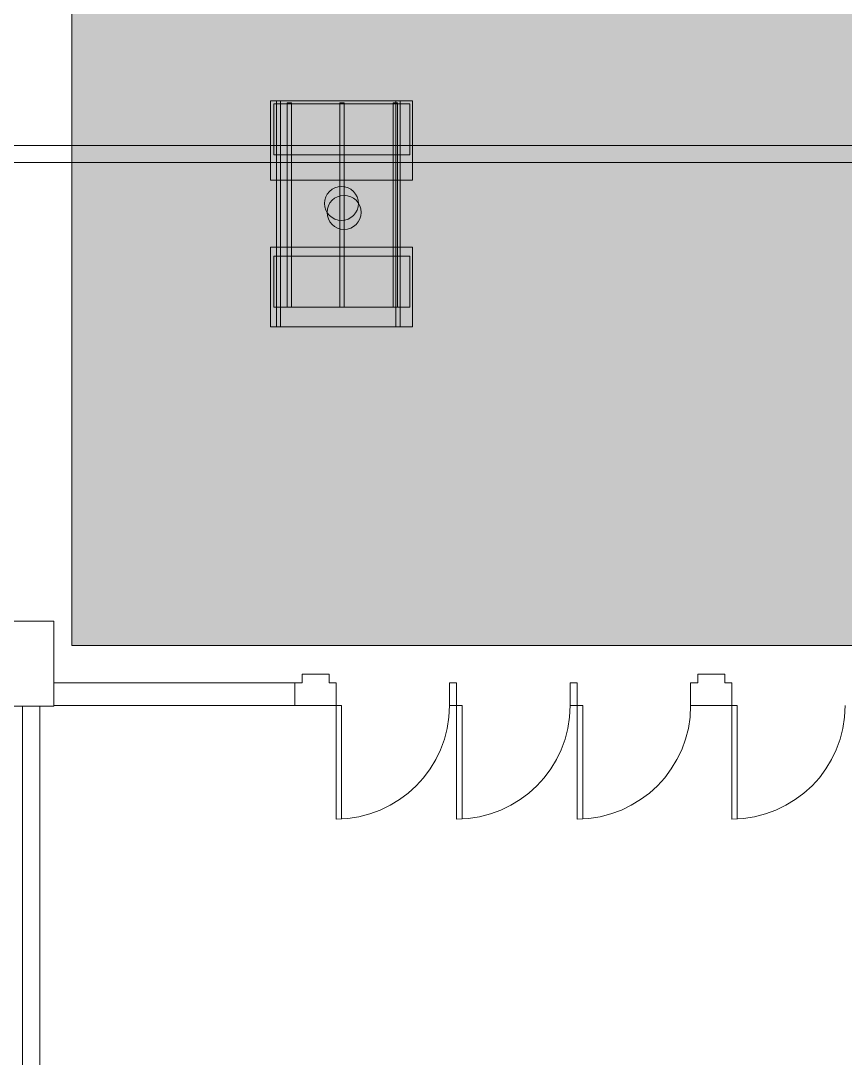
# Model space of a CAD drawing. Header units: inches. Extents: x -10671 to 1761, y -674 to 7170.
# Drawn here: x -3971.9 to -3681.3, y 599.2 to 964.8 of the extents above; entities that cross this region are included whole.
import ezdxf

# ---------------------------------------------------------------- set-up
doc = ezdxf.new("R2010")
doc.units = ezdxf.units.IN
doc.header["$LTSCALE"] = 19.2
doc.header["$MEASUREMENT"] = 0
for name, color, linetype, lineweight in [('DWG-0', 7, 'Continuous', 18), ('Venue-Ceiling-Lights', 7, 'Continuous', 5), ('Venue-Walls and Doors', 7, 'Continuous', 5)]:
    doc.layers.add(name, color=color, linetype=linetype, lineweight=lineweight)
for name, color, linetype, lineweight, true_color in [('PDF', 6, 'Continuous', 5, 0xff00ff), ('Venue-Columns', 7, 'Continuous', 18, 0xc0c0c0), ('Venue-NO HANG ZONE', 7, 'Continuous', 15, 0xdd0000), ('Venue-Rigging Steel-High', 7, 'Continuous', 5, 0x800000)]:
    doc.layers.add(name, color=color, linetype=linetype, lineweight=lineweight, true_color=true_color)

# ---------------------------------------------------------------- blocks, each defined once
blk = doc.blocks.new('A-xp01$0$B$3036')
at = {"layer": 'DWG-0', "flags": 128}
blk.add_lwpolyline([(-15, -18), (-15, 18), (15, 18), (15, -18)], close=True, dxfattribs=at)
blk = doc.blocks.new('A-xp01$0$AD05A')
at = {"layer": 'DWG-0'}
for p, q in [((0, 0), (0.0486, 0)), ((0, 0), (0, -1)), ((0.0486, -0.9988), (0.0486, 0))]:
    blk.add_line(p, q, dxfattribs=at)
blk.add_arc((0, 0), 1, 270, 0, dxfattribs=at)
blk = doc.blocks.new('Group-1885-1')
at = {"layer": 'PDF'}
for points, invisible_edges in [([(-3864.86, 900.44, 398), (-3864.4, 902.73, 398), (-3863.1, 904.68, 398), (-3864.86, 900.44, 398)], 15), ([(-3863.1, 896.2, 398), (-3864.86, 900.44, 398), (-3863.1, 904.68, 398), (-3863.1, 896.2, 398)], 15), ([(-3863.1, 904.68, 388), (-3864.4, 902.73, 388), (-3864.86, 900.44, 388), (-3863.1, 904.68, 388)], 15), ([(-3863.1, 904.68, 388), (-3864.86, 900.44, 388), (-3863.1, 896.2, 388), (-3863.1, 904.68, 388)], 15), ([(-3864.4, 902.73, 398), (-3863.85, 903.77, 398), (-3863.1, 904.68, 398), (-3864.4, 902.73, 398)], 12), ([(-3863.1, 904.68, 388), (-3863.85, 903.77, 388), (-3864.4, 902.73, 388), (-3863.1, 904.68, 388)], 12), ([(-3863.1, 904.68, 398), (-3861.15, 905.98, 398), (-3857.69, 906.32, 398), (-3863.1, 904.68, 398)], 15), ([(-3863.1, 904.68, 398), (-3857.69, 906.32, 398), (-3855.52, 905.43, 398), (-3863.1, 904.68, 398)], 15), ([(-3857.69, 906.32, 388), (-3861.15, 905.98, 388), (-3863.1, 904.68, 388), (-3857.69, 906.32, 388)], 15), ([(-3852.97, 901.61, 388), (-3857.69, 906.32, 388), (-3863.1, 904.68, 388), (-3852.97, 901.61, 388)], 15), ([(-3863.1, 904.68, 398), (-3862.19, 905.43, 398), (-3861.15, 905.98, 398), (-3863.1, 904.68, 398)], 12), ([(-3861.15, 905.98, 388), (-3862.19, 905.43, 388), (-3863.1, 904.68, 388), (-3861.15, 905.98, 388)], 12), ([(-3863.1, 904.68, 398), (-3855.52, 905.43, 398), (-3852.97, 899.27, 398), (-3863.1, 904.68, 398)], 15), ([(-3863.1, 904.68, 398), (-3852.97, 899.27, 398), (-3863.1, 896.2, 398), (-3863.1, 904.68, 398)], 15), ([(-3863.1, 896.2, 388), (-3852.97, 901.61, 388), (-3863.1, 904.68, 388), (-3863.1, 896.2, 388)], 15), ([(-3861.15, 905.98, 398), (-3860.03, 906.32, 398), (-3857.69, 906.32, 398), (-3861.15, 905.98, 398)], 14), ([(-3857.69, 906.32, 388), (-3860.03, 906.32, 388), (-3861.15, 905.98, 388), (-3857.69, 906.32, 388)], 13), ([(-3860.03, 906.32, 398), (-3858.86, 906.44, 398), (-3857.69, 906.32, 398), (-3860.03, 906.32, 398)], 12), ([(-3857.69, 906.32, 388), (-3858.86, 906.44, 388), (-3860.03, 906.32, 388), (-3857.69, 906.32, 388)], 12), ([(-3857.69, 906.32, 398), (-3856.56, 905.98, 398), (-3855.52, 905.43, 398), (-3857.69, 906.32, 398)], 12), ([(-3855.52, 905.43, 388), (-3856.56, 905.98, 388), (-3857.69, 906.32, 388), (-3855.52, 905.43, 388)], 12), ([(-3852.97, 901.61, 388), (-3855.52, 905.43, 388), (-3857.69, 906.32, 388), (-3852.97, 901.61, 388)], 15), ([(-3855.52, 905.43, 398), (-3854.61, 904.68, 398), (-3853.87, 903.77, 398), (-3855.52, 905.43, 398)], 12), ([(-3855.52, 905.43, 398), (-3853.87, 903.77, 398), (-3852.97, 901.61, 398), (-3855.52, 905.43, 398)], 15), ([(-3855.52, 905.43, 398), (-3852.97, 901.61, 398), (-3852.97, 899.27, 398), (-3855.52, 905.43, 398)], 15), ([(-3853.87, 903.77, 388), (-3854.61, 904.68, 388), (-3855.52, 905.43, 388), (-3853.87, 903.77, 388)], 12), ([(-3852.97, 901.61, 388), (-3853.87, 903.77, 388), (-3855.52, 905.43, 388), (-3852.97, 901.61, 388)], 15), ([(-3853.87, 903.77, 398), (-3853.31, 902.73, 398), (-3852.97, 901.61, 398), (-3853.87, 903.77, 398)], 12), ([(-3852.97, 901.61, 388), (-3853.31, 902.73, 388), (-3853.87, 903.77, 388), (-3852.97, 901.61, 388)], 12), ([(-3864.86, 900.44, 398), (-3864.74, 901.61, 398), (-3864.4, 902.73, 398), (-3864.86, 900.44, 398)], 12), ([(-3864.4, 902.73, 388), (-3864.74, 901.61, 388), (-3864.86, 900.44, 388), (-3864.4, 902.73, 388)], 12), ([(-3864.4, 898.14, 398), (-3864.74, 899.27, 398), (-3864.86, 900.44, 398), (-3864.4, 898.14, 398)], 12), ([(-3863.1, 896.2, 398), (-3864.4, 898.14, 398), (-3864.86, 900.44, 398), (-3863.1, 896.2, 398)], 15), ([(-3864.86, 900.44, 388), (-3864.74, 899.27, 388), (-3864.4, 898.14, 388), (-3864.86, 900.44, 388)], 12), ([(-3864.86, 900.44, 388), (-3864.4, 898.14, 388), (-3863.1, 896.2, 388), (-3864.86, 900.44, 388)], 15), ([(-3863.1, 896.2, 388), (-3855.52, 895.45, 388), (-3852.97, 901.61, 388), (-3863.1, 896.2, 388)], 15), ([(-3855.52, 895.45, 388), (-3852.97, 899.27, 388), (-3852.97, 901.61, 388), (-3855.52, 895.45, 388)], 15), ([(-3852.97, 901.61, 398), (-3852.86, 900.44, 398), (-3852.97, 899.27, 398), (-3852.97, 901.61, 398)], 12), ([(-3852.97, 899.27, 388), (-3852.86, 900.44, 388), (-3852.97, 901.61, 388), (-3852.97, 899.27, 388)], 12), ([(-3863.1, 896.2, 398), (-3863.85, 897.1, 398), (-3864.4, 898.14, 398), (-3863.1, 896.2, 398)], 12), ([(-3864.4, 898.14, 388), (-3863.85, 897.1, 388), (-3863.1, 896.2, 388), (-3864.4, 898.14, 388)], 12), ([(-3852.97, 899.27, 398), (-3857.69, 894.55, 398), (-3863.1, 896.2, 398), (-3852.97, 899.27, 398)], 15), ([(-3861.15, 894.89, 398), (-3862.19, 895.45, 398), (-3863.1, 896.2, 398), (-3861.15, 894.89, 398)], 12), ([(-3857.69, 894.55, 398), (-3861.15, 894.89, 398), (-3863.1, 896.2, 398), (-3857.69, 894.55, 398)], 15), ([(-3863.1, 896.2, 388), (-3862.19, 895.45, 388), (-3861.15, 894.89, 388), (-3863.1, 896.2, 388)], 12), ([(-3863.1, 896.2, 388), (-3861.15, 894.89, 388), (-3857.69, 894.55, 388), (-3863.1, 896.2, 388)], 15), ([(-3863.1, 896.2, 388), (-3857.69, 894.55, 388), (-3855.52, 895.45, 388), (-3863.1, 896.2, 388)], 15), ([(-3852.97, 899.27, 398), (-3855.52, 895.45, 398), (-3857.69, 894.55, 398), (-3852.97, 899.27, 398)], 15), ([(-3852.97, 899.27, 398), (-3853.87, 897.1, 398), (-3855.52, 895.45, 398), (-3852.97, 899.27, 398)], 15), ([(-3855.52, 895.45, 388), (-3853.87, 897.1, 388), (-3852.97, 899.27, 388), (-3855.52, 895.45, 388)], 15), ([(-3853.87, 897.1, 398), (-3854.61, 896.2, 398), (-3855.52, 895.45, 398), (-3853.87, 897.1, 398)], 12), ([(-3855.52, 895.45, 388), (-3854.61, 896.2, 388), (-3853.87, 897.1, 388), (-3855.52, 895.45, 388)], 12), ([(-3852.97, 899.27, 398), (-3853.31, 898.14, 398), (-3853.87, 897.1, 398), (-3852.97, 899.27, 398)], 12), ([(-3853.87, 897.1, 388), (-3853.31, 898.14, 388), (-3852.97, 899.27, 388), (-3853.87, 897.1, 388)], 12), ([(-3857.69, 894.55, 398), (-3860.03, 894.55, 398), (-3861.15, 894.89, 398), (-3857.69, 894.55, 398)], 13), ([(-3861.15, 894.89, 388), (-3860.03, 894.55, 388), (-3857.69, 894.55, 388), (-3861.15, 894.89, 388)], 14), ([(-3857.69, 894.55, 398), (-3858.86, 894.44, 398), (-3860.03, 894.55, 398), (-3857.69, 894.55, 398)], 12), ([(-3860.03, 894.55, 388), (-3858.86, 894.44, 388), (-3857.69, 894.55, 388), (-3860.03, 894.55, 388)], 12), ([(-3855.52, 895.45, 398), (-3856.56, 894.89, 398), (-3857.69, 894.55, 398), (-3855.52, 895.45, 398)], 12), ([(-3857.69, 894.55, 388), (-3856.56, 894.89, 388), (-3855.52, 895.45, 388), (-3857.69, 894.55, 388)], 12)]:
    blk.add_3dface(points, dxfattribs=dict(at, invisible_edges=invisible_edges))
for points in [[(-3864.4, 902.73, 388), (-3864.4, 902.73, 398), (-3863.85, 903.77, 398), (-3863.85, 903.77, 388)], [(-3863.85, 903.77, 388), (-3863.85, 903.77, 398), (-3863.1, 904.68, 398), (-3863.1, 904.68, 388)], [(-3863.1, 904.68, 388), (-3863.1, 904.68, 398), (-3862.19, 905.43, 398), (-3862.19, 905.43, 388)], [(-3862.19, 905.43, 388), (-3862.19, 905.43, 398), (-3861.15, 905.98, 398), (-3861.15, 905.98, 388)], [(-3861.15, 905.98, 388), (-3861.15, 905.98, 398), (-3860.03, 906.32, 398), (-3860.03, 906.32, 388)], [(-3860.03, 906.32, 388), (-3860.03, 906.32, 398), (-3858.86, 906.44, 398), (-3858.86, 906.44, 388)], [(-3858.86, 906.44, 388), (-3858.86, 906.44, 398), (-3857.69, 906.32, 398), (-3857.69, 906.32, 388)], [(-3857.69, 906.32, 388), (-3857.69, 906.32, 398), (-3856.56, 905.98, 398), (-3856.56, 905.98, 388)], [(-3856.56, 905.98, 388), (-3856.56, 905.98, 398), (-3855.52, 905.43, 398), (-3855.52, 905.43, 388)], [(-3855.52, 905.43, 388), (-3855.52, 905.43, 398), (-3854.61, 904.68, 398), (-3854.61, 904.68, 388)], [(-3854.61, 904.68, 388), (-3854.61, 904.68, 398), (-3853.87, 903.77, 398), (-3853.87, 903.77, 388)], [(-3853.87, 903.77, 388), (-3853.87, 903.77, 398), (-3853.31, 902.73, 398), (-3853.31, 902.73, 388)], [(-3864.86, 900.44, 388), (-3864.86, 900.44, 398), (-3864.74, 901.61, 398), (-3864.74, 901.61, 388)], [(-3864.74, 899.27, 388), (-3864.74, 899.27, 398), (-3864.86, 900.44, 398), (-3864.86, 900.44, 388)], [(-3864.74, 901.61, 388), (-3864.74, 901.61, 398), (-3864.4, 902.73, 398), (-3864.4, 902.73, 388)], [(-3853.31, 902.73, 388), (-3853.31, 902.73, 398), (-3852.97, 901.61, 398), (-3852.97, 901.61, 388)], [(-3852.97, 901.61, 388), (-3852.97, 901.61, 398), (-3852.86, 900.44, 398), (-3852.86, 900.44, 388)], [(-3852.86, 900.44, 388), (-3852.86, 900.44, 398), (-3852.97, 899.27, 398), (-3852.97, 899.27, 388)], [(-3864.4, 898.14, 388), (-3864.4, 898.14, 398), (-3864.74, 899.27, 398), (-3864.74, 899.27, 388)], [(-3863.85, 897.1, 388), (-3863.85, 897.1, 398), (-3864.4, 898.14, 398), (-3864.4, 898.14, 388)], [(-3863.1, 896.2, 388), (-3863.1, 896.2, 398), (-3863.85, 897.1, 398), (-3863.85, 897.1, 388)], [(-3862.19, 895.45, 388), (-3862.19, 895.45, 398), (-3863.1, 896.2, 398), (-3863.1, 896.2, 388)], [(-3854.61, 896.2, 388), (-3854.61, 896.2, 398), (-3855.52, 895.45, 398), (-3855.52, 895.45, 388)], [(-3853.87, 897.1, 388), (-3853.87, 897.1, 398), (-3854.61, 896.2, 398), (-3854.61, 896.2, 388)], [(-3853.31, 898.14, 388), (-3853.31, 898.14, 398), (-3853.87, 897.1, 398), (-3853.87, 897.1, 388)], [(-3852.97, 899.27, 388), (-3852.97, 899.27, 398), (-3853.31, 898.14, 398), (-3853.31, 898.14, 388)], [(-3861.15, 894.89, 388), (-3861.15, 894.89, 398), (-3862.19, 895.45, 398), (-3862.19, 895.45, 388)], [(-3860.03, 894.55, 388), (-3860.03, 894.55, 398), (-3861.15, 894.89, 398), (-3861.15, 894.89, 388)], [(-3858.86, 894.44, 388), (-3858.86, 894.44, 398), (-3860.03, 894.55, 398), (-3860.03, 894.55, 388)], [(-3857.69, 894.55, 388), (-3857.69, 894.55, 398), (-3858.86, 894.44, 398), (-3858.86, 894.44, 388)], [(-3856.56, 894.89, 388), (-3856.56, 894.89, 398), (-3857.69, 894.55, 398), (-3857.69, 894.55, 388)], [(-3855.52, 895.45, 388), (-3855.52, 895.45, 398), (-3856.56, 894.89, 398), (-3856.56, 894.89, 388)]]:
    blk.add_3dface(points, dxfattribs=at)
blk = doc.blocks.new('Group-1886-1')
at = {"layer": 'PDF'}
for points in [[(-3882.73, 935.54, 393.91), (-3882.73, 935.54, 397.91), (-3834.73, 935.54, 397.91), (-3834.73, 935.54, 393.91)], [(-3882.73, 917.54, 393.91), (-3882.73, 917.54, 397.91), (-3882.73, 935.54, 397.91), (-3882.73, 935.54, 393.91)], [(-3834.73, 935.54, 397.91), (-3882.73, 935.54, 397.91), (-3882.73, 917.54, 397.91), (-3834.73, 917.54, 397.91)], [(-3834.73, 917.54, 393.91), (-3882.73, 917.54, 393.91), (-3882.73, 935.54, 393.91), (-3834.73, 935.54, 393.91)], [(-3834.73, 935.54, 393.91), (-3834.73, 935.54, 397.91), (-3834.73, 917.54, 397.91), (-3834.73, 917.54, 393.91)], [(-3834.73, 917.54, 393.91), (-3834.73, 917.54, 397.91), (-3882.73, 917.54, 397.91), (-3882.73, 917.54, 393.91)]]:
    blk.add_3dface(points, dxfattribs=at)
blk = doc.blocks.new('Group-1887-1')
at = {"layer": 'PDF'}
for points in [[(-3840.63, 935.94, 397.97), (-3840.63, 935.94, 398.97), (-3839.13, 935.94, 398.97), (-3839.13, 935.94, 397.97)], [(-3840.63, 863.94, 397.97), (-3840.63, 863.94, 398.97), (-3840.63, 935.94, 398.97), (-3840.63, 935.94, 397.97)], [(-3839.13, 935.94, 398.97), (-3840.63, 935.94, 398.97), (-3840.63, 863.94, 398.97), (-3839.13, 863.94, 398.97)], [(-3839.13, 863.94, 397.97), (-3840.63, 863.94, 397.97), (-3840.63, 935.94, 397.97), (-3839.13, 935.94, 397.97)], [(-3839.13, 935.94, 397.97), (-3839.13, 935.94, 398.97), (-3839.13, 863.94, 398.97), (-3839.13, 863.94, 397.97)], [(-3839.13, 863.94, 397.97), (-3839.13, 863.94, 398.97), (-3840.63, 863.94, 398.97), (-3840.63, 863.94, 397.97)]]:
    blk.add_3dface(points, dxfattribs=at)
blk = doc.blocks.new('Group-1888-1')
at = {"layer": 'PDF'}
for points in [[(-3859.45, 935.94, 397.97), (-3859.45, 935.94, 398.97), (-3857.95, 935.94, 398.97), (-3857.95, 935.94, 397.97)], [(-3859.45, 863.94, 397.97), (-3859.45, 863.94, 398.97), (-3859.45, 935.94, 398.97), (-3859.45, 935.94, 397.97)], [(-3857.95, 935.94, 398.97), (-3859.45, 935.94, 398.97), (-3859.45, 863.94, 398.97), (-3857.95, 863.94, 398.97)], [(-3857.95, 863.94, 397.97), (-3859.45, 863.94, 397.97), (-3859.45, 935.94, 397.97), (-3857.95, 935.94, 397.97)], [(-3857.95, 935.94, 397.97), (-3857.95, 935.94, 398.97), (-3857.95, 863.94, 398.97), (-3857.95, 863.94, 397.97)], [(-3857.95, 863.94, 397.97), (-3857.95, 863.94, 398.97), (-3859.45, 863.94, 398.97), (-3859.45, 863.94, 397.97)]]:
    blk.add_3dface(points, dxfattribs=at)
blk = doc.blocks.new('Group-1889-1')
at = {"layer": 'PDF'}
for points in [[(-3878.04, 935.94, 397.97), (-3878.04, 935.94, 398.97), (-3876.54, 935.94, 398.97), (-3876.54, 935.94, 397.97)], [(-3878.04, 863.94, 397.97), (-3878.04, 863.94, 398.97), (-3878.04, 935.94, 398.97), (-3878.04, 935.94, 397.97)], [(-3876.54, 935.94, 398.97), (-3878.04, 935.94, 398.97), (-3878.04, 863.94, 398.97), (-3876.54, 863.94, 398.97)], [(-3876.54, 863.94, 397.97), (-3878.04, 863.94, 397.97), (-3878.04, 935.94, 397.97), (-3876.54, 935.94, 397.97)], [(-3876.54, 935.94, 397.97), (-3876.54, 935.94, 398.97), (-3876.54, 863.94, 398.97), (-3876.54, 863.94, 397.97)], [(-3876.54, 863.94, 397.97), (-3876.54, 863.94, 398.97), (-3878.04, 863.94, 398.97), (-3878.04, 863.94, 397.97)]]:
    blk.add_3dface(points, dxfattribs=at)
blk = doc.blocks.new('Group-1890-1')
at = {"layer": 'PDF'}
for points in [[(-3882.73, 881.91, 393.91), (-3882.73, 881.91, 397.91), (-3834.73, 881.91, 397.91), (-3834.73, 881.91, 393.91)], [(-3882.73, 863.91, 393.91), (-3882.73, 863.91, 397.91), (-3882.73, 881.91, 397.91), (-3882.73, 881.91, 393.91)], [(-3834.73, 881.91, 397.91), (-3882.73, 881.91, 397.91), (-3882.73, 863.91, 397.91), (-3834.73, 863.91, 397.91)], [(-3834.73, 863.91, 393.91), (-3882.73, 863.91, 393.91), (-3882.73, 881.91, 393.91), (-3834.73, 881.91, 393.91)], [(-3834.73, 881.91, 393.91), (-3834.73, 881.91, 397.91), (-3834.73, 863.91, 397.91), (-3834.73, 863.91, 393.91)], [(-3834.73, 863.91, 393.91), (-3834.73, 863.91, 397.91), (-3882.73, 863.91, 397.91), (-3882.73, 863.91, 393.91)]]:
    blk.add_3dface(points, dxfattribs=at)
blk = doc.blocks.new('Group-1891-1')
at = {"layer": 'PDF'}
for name in ['Group-1886-1', 'Group-1889-1', 'Group-1888-1', 'Group-1887-1', 'Group-1885-1', 'Group-1890-1']:
    blk.add_blockref(name, (0, 0), dxfattribs=at)
blk = doc.blocks.new('Group-2771-1')
at = {"layer": 'Venue-Ceiling-Lights', "color": 7, "linetype": 'Continuous', "lineweight": 5, "flags": 128}
for points in [[(-3883.87, 936.6), (-3833.87, 936.6), (-3833.87, 908.6), (-3883.87, 908.6)], [(-3881.81, 936.6), (-3880.31, 936.6), (-3880.31, 857.01), (-3881.81, 857.01)], [(-3839.72, 936.6), (-3838.22, 936.6), (-3838.22, 857.01), (-3839.72, 857.01)], [(-3883.87, 885.01), (-3833.87, 885.01), (-3833.87, 857.01), (-3883.87, 857.01)]]:
    blk.add_lwpolyline(points, close=True, dxfattribs=at)
at = {"layer": 'Venue-Ceiling-Lights', "color": 7, "linetype": 'Continuous', "lineweight": 5}
blk.add_circle((-3857.95, 897.31), 6, dxfattribs=at)

msp = doc.modelspace()

# ---------------------------------------------------------------- hatches: boundary and pattern name
at = {"layer": 'Venue-NO HANG ZONE', "linetype": 'Continuous', "lineweight": 0}
msp.add_hatch(color=7, dxfattribs=at).paths.add_polyline_path([(-3953.98, 744.67), (-3953.98, 980.67), (-2693.98, 980.67), (-2693.98, 744.67)])

# ---------------------------------------------------------------- linework, layer by layer
at = {"layer": 'Venue-NO HANG ZONE', "flags": 128}
msp.add_lwpolyline([(-3953.98, 744.67), (-3953.98, 980.67), (-2693.98, 980.67), (-2693.98, 744.67)], close=True, dxfattribs=at)
at = {"layer": 'Venue-Rigging Steel-High'}
for p, q in [((-3975.08, 920.92), (-2552.03, 920.92)), ((-3975.08, 914.92), (-2552.03, 914.92))]:
    msp.add_line(p, q, dxfattribs=at)
at = {"layer": 'Venue-Walls and Doors'}
for p, q in [((-3875.26, 731.52), (-3960.25, 731.52)), ((-3818.26, 731.52), (-3820.76, 731.52)), ((-3820.76, 723.52), (-3820.76, 731.52)), ((-3818.26, 723.52), (-3818.26, 731.52)), ((-3775.76, 731.52), (-3778.26, 731.52)), ((-3778.26, 723.52), (-3778.26, 731.52)), ((-3775.76, 723.52), (-3775.76, 731.52)), ((-3971.26, 424.31), (-3971.26, 723.31)), ((-3971.26, 424.31), (-3971.26, 723.31)), ((-3971.26, 723.31), (-3971.26, 424.31)), ((-3965.26, 424.31), (-3965.26, 723.31)), ((-3965.26, 424.31), (-3965.26, 723.31)), ((-3965.26, 723.31), (-3965.26, 424.31)), ((-3875.26, 723.52), (-3960.25, 723.52)), ((-3818.26, 723.52), (-3820.76, 723.52)), ((-3775.76, 723.52), (-3778.26, 723.52))]:
    msp.add_line(p, q, dxfattribs=at)
at = {"layer": 'Venue-Walls and Doors', "flags": 128}
for points in [[(-3860.76, 723.52), (-3860.76, 731.52), (-3863.26, 731.52), (-3863.26, 734.52), (-3872.76, 734.52), (-3872.76, 731.52), (-3875.26, 731.52), (-3875.26, 723.52)], [(-3721.26, 723.52), (-3721.26, 731.52), (-3723.76, 731.52), (-3723.76, 734.52), (-3733.26, 734.52), (-3733.26, 731.52), (-3735.76, 731.52), (-3735.76, 723.52)]]:
    msp.add_lwpolyline(points, close=True, dxfattribs=at)

# ---------------------------------------------------------------- block references
at = {"layer": 'PDF'}
msp.add_blockref('Group-1891-1', (0, 0), dxfattribs=at)
at = {"layer": 'Venue-Ceiling-Lights', "color": 7}
msp.add_blockref('Group-2771-1', (0, 0), dxfattribs=at)
at = {"layer": 'Venue-Columns', "rotation": 90}
msp.add_blockref('A-xp01$0$B$3036', (-3978.25, 738.3), dxfattribs=at)
at = {"layer": 'Venue-Walls and Doors', "xscale": 40, "yscale": 40, "zscale": 40}
for p in [(-3860.76, 723.52), (-3818.26, 723.52), (-3775.76, 723.52), (-3721.26, 723.52)]:
    msp.add_blockref('A-xp01$0$AD05A', p, dxfattribs=at)

doc.saveas('drawing.dxf')
